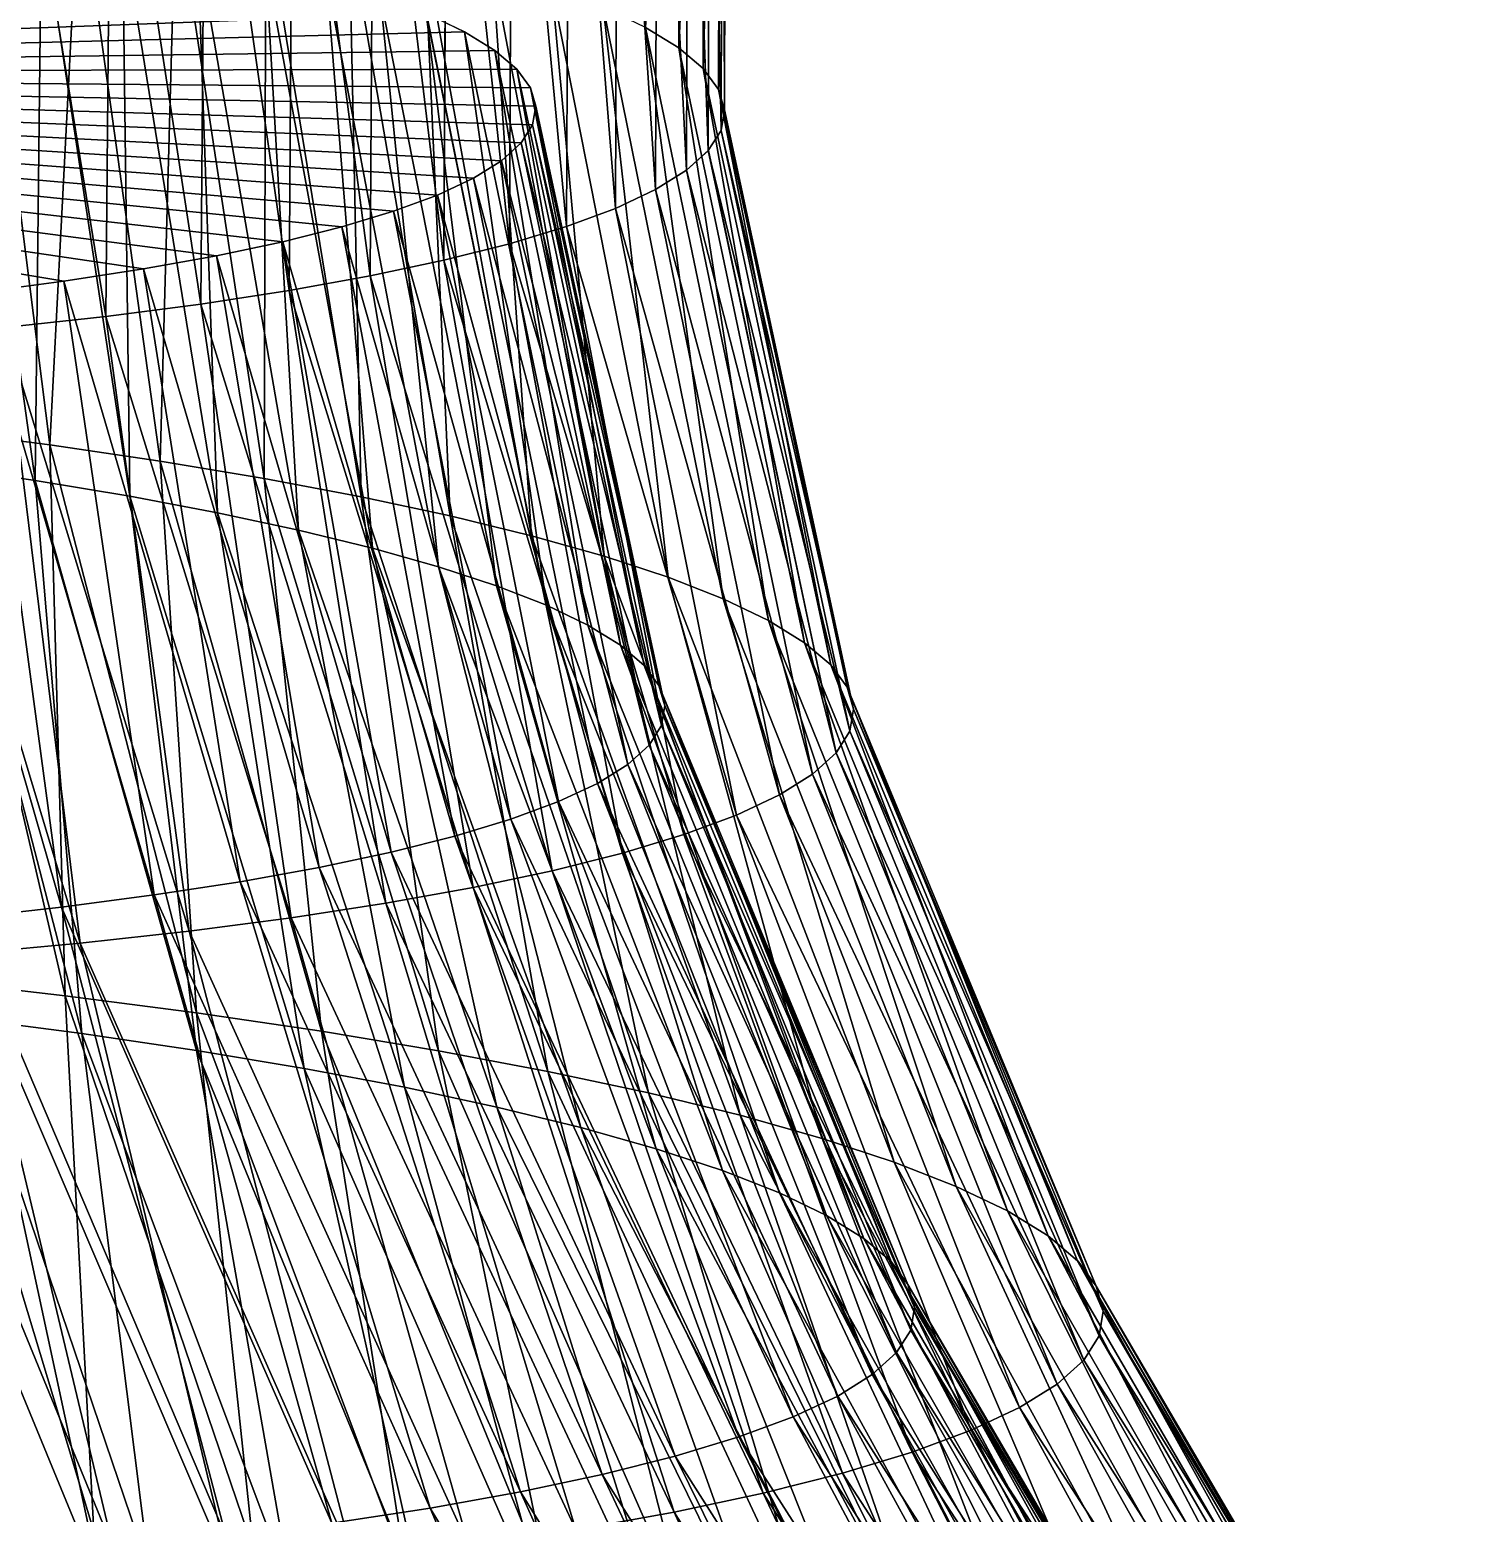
# Model space of a CAD drawing. Header units: metres. Extents: x -144 to 156, y -13 to 466.
# Drawn here: x 41.6 to 79.37, y 404.41 to 443.72 of the extents above; entities that cross this region are included whole.
import ezdxf

# ---------------------------------------------------------------- set-up
doc = ezdxf.new("R2010")
doc.units = ezdxf.units.M

msp = doc.modelspace()

# ---------------------------------------------------------------- linework, layer by layer
for points in [[(58.80099, 443.23105, -967.694), (58.850056, 459.03314, -965.16833), (57.91441, 443.77554, -971.06903), (57.91451, 443.77563, -971.0689)], [(58.80099, 443.23105, -967.694), (59.4923, 458.48862, -961.7596), (58.850056, 459.03314, -965.16833), (58.850155, 459.03323, -965.1682)], [(59.44699, 442.68335, -964.2652), (59.4923, 458.48862, -961.7596), (58.80099, 443.23105, -967.694), (58.80109, 443.23114, -967.69385)], [(59.44699, 442.68335, -964.2652), (59.89223, 457.9435, -958.314), (59.4923, 458.48862, -961.7596), (59.492397, 458.4887, -961.75946)], [(59.849262, 442.13507, -960.79956), (59.89223, 457.9435, -958.314), (59.44699, 442.68335, -964.2652), (59.44709, 442.68344, -964.2651)], [(59.849262, 442.13507, -960.79956), (60.04791, 457.4005, -954.8486), (59.89223, 457.9435, -958.314), (59.89233, 457.9436, -958.3139)], [(60.005848, 441.5889, -957.3137), (60.04791, 457.4005, -954.8486), (59.849262, 442.13507, -960.79956), (59.84936, 442.13516, -960.79944)], [(60.005848, 441.5889, -957.3137), (59.958565, 456.86224, -951.37994), (60.04791, 457.4005, -954.8486), (60.048008, 457.4006, -954.84845)], [(59.915985, 441.0475, -953.8248), (59.624645, 456.33136, -947.9252), (59.958565, 456.86224, -951.37994), (59.958664, 456.86234, -951.3798)], [(59.915985, 441.0475, -953.8248), (59.958565, 456.86224, -951.37994), (60.005848, 441.5889, -957.3137), (60.005947, 441.589, -957.3136)], [(59.580112, 440.51346, -950.34985), (59.04777, 455.8104, -944.5011), (59.624645, 456.33136, -947.9252), (59.624744, 456.33145, -947.92505)], [(59.580112, 440.51346, -950.34985), (59.624645, 456.33136, -947.9252), (59.915985, 441.0475, -953.8248), (59.916084, 441.04758, -953.8247)], [(58.999863, 439.98944, -946.9057), (58.230762, 455.3019, -941.1243), (59.04777, 455.8104, -944.5011), (59.04787, 455.8105, -944.501)], [(58.999863, 439.98944, -946.9057), (59.04777, 455.8104, -944.5011), (59.580112, 440.51346, -950.34985), (59.58021, 440.51355, -950.34973)], [(58.17807, 439.478, -943.50916), (57.177578, 454.80838, -937.8113), (58.230762, 455.3019, -941.1243), (58.23086, 455.302, -941.1242)], [(58.17807, 439.478, -943.50916), (58.230762, 455.3019, -941.1243), (58.999863, 439.98944, -946.9057), (58.99996, 439.98953, -946.9056)], [(57.118725, 438.98157, -940.17676), (55.89337, 454.3322, -934.57825), (57.177578, 454.80838, -937.8113), (57.177677, 454.80847, -937.81116)], [(57.118725, 438.98157, -940.17676), (57.177578, 454.80838, -937.8113), (58.17807, 439.478, -943.50916), (58.17817, 439.4781, -943.50903)], [(55.827, 438.50262, -936.92474), (54.384384, 453.87573, -931.4408), (55.89337, 454.3322, -934.57825), (55.89347, 454.3323, -934.5781)], [(55.827, 438.50262, -936.92474), (55.89337, 454.3322, -934.57825), (57.118725, 438.98157, -940.17676), (57.118824, 438.98166, -940.17664)], [(54.309177, 438.0435, -933.769), (52.65797, 453.44116, -928.41437), (54.384384, 453.87573, -931.4408), (54.384483, 453.87582, -931.4407)], [(54.309177, 438.0435, -933.769), (54.384384, 453.87573, -931.4408), (55.827, 438.50262, -936.92474), (55.8271, 438.50272, -936.9246)], [(52.572666, 437.60638, -930.7248), (50.722553, 453.03064, -925.5136), (52.65797, 453.44116, -928.41437), (52.65807, 453.44125, -928.41425)], [(52.572666, 437.60638, -930.7248), (52.65797, 453.44116, -928.41437), (54.309177, 438.0435, -933.769), (54.309277, 438.04358, -933.76886)], [(50.62591, 437.19342, -927.80707), (48.587563, 452.64612, -922.7527), (50.722553, 453.03064, -925.5136), (50.722652, 453.03073, -925.5135)], [(50.62591, 437.19342, -927.80707), (50.722553, 453.03064, -925.5136), (52.572666, 437.60638, -930.7248), (52.572765, 437.60648, -930.7247)], [(48.478428, 436.80667, -925.03), (46.26337, 452.2895, -920.1451), (48.587563, 452.64612, -922.7527), (48.58766, 452.6462, -922.75256)], [(48.478428, 436.80667, -925.03), (48.587563, 452.64612, -922.7527), (50.62591, 437.19342, -927.80707), (50.62601, 437.1935, -927.80695)], [(46.140633, 436.44797, -922.4071), (43.76133, 451.96252, -917.7034), (46.26337, 452.2895, -920.1451), (46.26347, 452.28958, -920.14496)], [(46.140633, 436.44797, -922.4071), (46.26337, 452.2895, -920.1451), (48.478428, 436.80667, -925.03), (48.478527, 436.80676, -925.0299)], [(40.940613, 435.82156, -917.6742), (41.093613, 451.66675, -915.4397), (43.623943, 436.11905, -919.9512), (43.624043, 436.11914, -919.95105)], [(43.623943, 436.11905, -919.9512), (41.093613, 451.66675, -915.4397), (43.76133, 451.96252, -917.7034), (43.76143, 451.96262, -917.7033)], [(43.623943, 436.11905, -919.9512), (43.76133, 451.96252, -917.7034), (46.140633, 436.44797, -922.4071), (46.14073, 436.44806, -922.407)], [(42.13418, 432.71304, -1001.87885), (40.186863, 448.10767, -996.4641), (39.04455, 433.1159, -1004.0436), (39.04465, 433.116, -1004.04346)], [(42.13418, 432.71304, -1001.87885), (42.913105, 447.70566, -994.2552), (40.186863, 448.10767, -996.4641), (40.186962, 448.10776, -996.464)], [(45.062782, 432.2812, -999.5059), (42.913105, 447.70566, -994.2552), (42.13418, 432.71304, -1001.87885), (42.134277, 432.71313, -1001.8787)], [(45.062782, 432.2812, -999.5059), (45.476173, 447.2786, -991.86316), (42.913105, 447.70566, -994.2552), (42.913204, 447.70575, -994.25507)], [(41.913254, 446.81296, -988.3862), (9.419949, 442.5665, -956.67737), (39.603462, 447.1978, -990.5419), (39.60356, 447.1979, -990.54175)], [(41.753136, 431.77335, -995.79266), (39.603462, 447.1978, -990.5419), (39.09393, 432.1655, -997.9473), (39.09403, 432.1656, -997.9472)], [(41.753136, 431.77335, -995.79266), (41.913254, 446.81296, -988.3862), (39.603462, 447.1978, -990.5419), (39.60356, 447.1979, -990.54175)], [(47.816097, 431.82242, -996.93634), (45.476173, 447.2786, -991.86316), (45.062782, 432.2812, -999.5059), (45.06288, 432.28128, -999.5058)], [(47.816097, 431.82242, -996.93634), (47.863575, 446.82855, -989.2997), (45.476173, 447.2786, -991.86316), (45.476273, 447.2787, -991.86304)], [(44.064747, 446.4074, -986.0761), (9.419949, 442.5665, -956.67737), (41.913254, 446.81296, -988.3862), (41.913353, 446.81305, -988.3861)], [(44.253185, 431.35678, -993.4595), (41.913254, 446.81296, -988.3862), (41.753136, 431.77335, -995.79266), (41.753235, 431.77344, -995.79254)], [(44.253185, 431.35678, -993.4595), (44.064747, 446.4074, -986.0761), (41.913254, 446.81296, -988.3862), (41.913353, 446.81305, -988.3861)], [(50.38071, 431.339, -994.1826), (47.863575, 446.82855, -989.2997), (47.816097, 431.82242, -996.93634), (47.816196, 431.8225, -996.9362)], [(50.38071, 431.339, -994.1826), (50.063686, 446.35776, -986.57733), (47.863575, 446.82855, -989.2997), (47.863674, 446.82864, -989.29956)], [(46.047455, 445.98312, -983.62274), (9.419949, 442.5665, -956.67737), (44.064747, 446.4074, -986.0761), (44.064846, 446.4075, -986.076)], [(46.581886, 430.91782, -990.95905), (46.047455, 445.98312, -983.62274), (44.064747, 446.4074, -986.0761), (44.064846, 446.4075, -986.076)], [(46.581886, 430.91782, -990.95905), (44.064747, 446.4074, -986.0761), (44.253185, 431.35678, -993.4595), (44.253284, 431.35687, -993.45935)], [(52.74413, 430.83325, -991.2582), (52.06578, 445.8685, -983.7092), (50.063686, 446.35776, -986.57733), (50.063786, 446.35785, -986.5772)], [(52.74413, 430.83325, -991.2582), (50.063686, 446.35776, -986.57733), (50.38071, 431.339, -994.1826), (50.38081, 431.33908, -994.1825)], [(47.851715, 445.5422, -981.0381), (9.419949, 442.5665, -956.67737), (46.047455, 445.98312, -983.62274), (46.047554, 445.98322, -983.6226)], [(48.727898, 430.45862, -988.3036), (47.851715, 445.5422, -981.0381), (46.047455, 445.98312, -983.62274), (46.047554, 445.98322, -983.6226)], [(48.727898, 430.45862, -988.3036), (46.047455, 445.98312, -983.62274), (46.581886, 430.91782, -990.95905), (46.581985, 430.9179, -990.9589)], [(54.894836, 430.30768, -988.17725), (53.86012, 445.36316, -980.70953), (52.06578, 445.8685, -983.7092), (52.06588, 445.8686, -983.7091)], [(54.894836, 430.30768, -988.17725), (52.06578, 445.8685, -983.7092), (52.74413, 430.83325, -991.2582), (52.74423, 430.83334, -991.25806)], [(49.468742, 445.0868, -978.3348), (9.419949, 442.5665, -956.67737), (47.851715, 445.5422, -981.0381), (47.851814, 445.5423, -981.03796)], [(50.680767, 429.98138, -985.5061), (49.468742, 445.0868, -978.3348), (47.851715, 445.5422, -981.0381), (47.851814, 445.5423, -981.03796)], [(50.680767, 429.98138, -985.5061), (47.851715, 445.5422, -981.0381), (48.727898, 430.45862, -988.3036), (48.727997, 430.4587, -988.30347)], [(56.82236, 429.7648, -984.95483), (55.437943, 444.84418, -977.59265), (53.86012, 445.36316, -980.70953), (53.860218, 445.36325, -980.7094)], [(56.82236, 429.7648, -984.95483), (53.86012, 445.36316, -980.70953), (54.894836, 430.30768, -988.17725), (54.894936, 430.30777, -988.1771)], [(50.890648, 444.6191, -975.52594), (9.419949, 442.5665, -956.67737), (49.468742, 445.0868, -978.3348), (49.46884, 445.08688, -978.33466)], [(52.430984, 429.48846, -982.5801), (50.890648, 444.6191, -975.52594), (49.468742, 445.0868, -978.3348), (49.46884, 445.08688, -978.33466)], [(52.430984, 429.48846, -982.5801), (49.468742, 445.0868, -978.3348), (50.680767, 429.98138, -985.5061), (50.680866, 429.98148, -985.506)], [(52.110523, 444.14142, -972.62524), (9.419949, 442.5665, -956.67737), (50.890648, 444.6191, -975.52594), (50.890747, 444.6192, -975.5258)], [(53.970013, 428.98224, -979.5399), (52.110523, 444.14142, -972.62524), (50.890648, 444.6191, -975.52594), (50.890747, 444.6192, -975.5258)], [(53.970013, 428.98224, -979.5399), (50.890648, 444.6191, -975.52594), (52.430984, 429.48846, -982.5801), (52.431084, 429.48856, -982.57996)], [(58.517303, 429.2073, -981.6066), (56.79157, 444.31412, -974.37396), (55.437943, 444.84418, -977.59265), (55.43804, 444.84427, -977.5925)], [(58.517303, 429.2073, -981.6066), (55.437943, 444.84418, -977.59265), (56.82236, 429.7648, -984.95483), (56.82246, 429.7649, -984.9547)], [(59.971413, 428.6379, -978.149), (57.91441, 443.77554, -971.06903), (56.79157, 444.31412, -974.37396), (56.791668, 444.3142, -974.37384)], [(59.971413, 428.6379, -978.149), (56.79157, 444.31412, -974.37396), (58.517303, 429.2073, -981.6066), (58.517403, 429.2074, -981.6065)], [(53.122406, 443.65607, -969.6469), (9.419949, 442.5665, -956.67737), (52.110523, 444.14142, -972.62524), (52.110622, 444.1415, -972.6251)], [(55.29036, 428.4652, -976.4003), (53.122406, 443.65607, -969.6469), (52.110523, 444.14142, -972.62524), (52.110622, 444.1415, -972.6251)], [(55.29036, 428.4652, -976.4003), (52.110523, 444.14142, -972.62524), (53.970013, 428.98224, -979.5399), (53.97011, 428.98233, -979.5398)], [(61.177593, 428.05933, -974.59875), (58.80099, 443.23105, -967.694), (57.91441, 443.77554, -971.06903), (57.91451, 443.77563, -971.0689)], [(61.177593, 428.05933, -974.59875), (57.91441, 443.77554, -971.06903), (59.971413, 428.6379, -978.149), (59.97151, 428.638, -978.14886)], [(53.92138, 443.1654, -966.60535), (9.419949, 442.5665, -956.67737), (53.122406, 443.65607, -969.6469), (53.122505, 443.65616, -969.6468)], [(56.385586, 427.93988, -973.17664), (53.92138, 443.1654, -966.60535), (53.122406, 443.65607, -969.6469), (53.122505, 443.65616, -969.6468)], [(56.385586, 427.93988, -973.17664), (53.122406, 443.65607, -969.6469), (55.29036, 428.4652, -976.4003), (55.29046, 428.4653, -976.4002)], [(54.503544, 442.6718, -963.51544), (9.419949, 442.5665, -956.67737), (53.92138, 443.1654, -966.60535), (53.92148, 443.1655, -966.6052)], [(57.25037, 427.40878, -969.8845), (54.503544, 442.6718, -963.51544), (53.92138, 443.1654, -966.60535), (53.92148, 443.1655, -966.6052)], [(57.25037, 427.40878, -969.8845), (53.92138, 443.1654, -966.60535), (56.385586, 427.93988, -973.17664), (56.385685, 427.93997, -973.1765)], [(62.129982, 427.47446, -970.97314), (59.44699, 442.68335, -964.2652), (58.80099, 443.23105, -967.694), (58.80109, 443.23114, -967.69385)], [(62.129982, 427.47446, -970.97314), (58.80099, 443.23105, -967.694), (61.177593, 428.05933, -974.59875), (61.177692, 428.05942, -974.59863)], [(54.866066, 442.1777, -960.3922), (9.419949, 442.5665, -956.67737), (54.503544, 442.6718, -963.51544), (54.503643, 442.6719, -963.5153)], [(57.880486, 426.87454, -966.5401), (54.866066, 442.1777, -960.3922), (54.503544, 442.6718, -963.51544), (54.503643, 442.6719, -963.5153)], [(57.880486, 426.87454, -966.5401), (54.503544, 442.6718, -963.51544), (57.25037, 427.40878, -969.8845), (57.25047, 427.40887, -969.8844)], [(62.823933, 426.88608, -967.2899), (59.849262, 442.13507, -960.79956), (59.44699, 442.68335, -964.2652), (59.44709, 442.68344, -964.2651)], [(62.823933, 426.88608, -967.2899), (59.44699, 442.68335, -964.2652), (62.129982, 427.47446, -970.97314), (62.13008, 427.47455, -970.973)], [(40.244057, 436.75616, -923.5803), (9.419949, 442.5665, -956.67737), (42.512062, 437.05255, -925.7936), (42.51216, 437.05264, -925.79346)], [(42.512062, 437.05255, -925.7936), (9.419949, 442.5665, -956.67737), (44.618843, 437.37582, -928.1573), (44.618942, 437.37592, -928.15717)], [(44.618843, 437.37582, -928.1573), (9.419949, 442.5665, -956.67737), (46.554123, 437.72437, -930.6599), (46.554222, 437.72446, -930.6598)], [(46.554123, 437.72437, -930.6599), (9.419949, 442.5665, -956.67737), (48.308502, 438.0965, -933.2893), (48.3086, 438.0966, -933.2892)], [(48.308502, 438.0965, -933.2893), (9.419949, 442.5665, -956.67737), (49.87343, 438.49042, -936.0327), (49.873528, 438.4905, -936.0326)], [(49.87343, 438.49042, -936.0327), (9.419949, 442.5665, -956.67737), (51.24126, 438.9042, -938.87665), (51.24136, 438.9043, -938.8765)], [(51.24126, 438.9042, -938.87665), (9.419949, 442.5665, -956.67737), (52.405346, 439.33582, -941.8073), (52.405445, 439.3359, -941.8072)], [(52.405346, 439.33582, -941.8073), (9.419949, 442.5665, -956.67737), (53.360012, 439.78317, -944.8104), (53.36011, 439.78326, -944.8103)], [(53.360012, 439.78317, -944.8104), (9.419949, 442.5665, -956.67737), (54.100597, 440.2441, -947.8713), (54.100697, 440.2442, -947.87115)], [(54.100597, 440.2441, -947.8713), (9.419949, 442.5665, -956.67737), (54.62351, 440.71634, -950.9751), (54.623608, 440.71643, -950.975)], [(54.62351, 440.71634, -950.9751), (9.419949, 442.5665, -956.67737), (54.926193, 441.19757, -954.10675), (54.926292, 441.19766, -954.1066)], [(54.926193, 441.19757, -954.10675), (9.419949, 442.5665, -956.67737), (55.00718, 441.6855, -957.25085), (55.00728, 441.68558, -957.25073)], [(55.00718, 441.6855, -957.25085), (9.419949, 442.5665, -956.67737), (54.866066, 442.1777, -960.3922), (54.866165, 442.1778, -960.3921)], [(58.27287, 426.33975, -963.15967), (55.00718, 441.6855, -957.25085), (54.866066, 442.1777, -960.3922), (54.866165, 442.1778, -960.3921)], [(58.27287, 426.33975, -963.15967), (54.866066, 442.1777, -960.3922), (57.880486, 426.87454, -966.5401), (57.880585, 426.87463, -966.54)], [(63.256065, 426.29712, -963.56696), (60.005848, 441.5889, -957.3137), (59.849262, 442.13507, -960.79956), (59.84936, 442.13516, -960.79944)], [(63.256065, 426.29712, -963.56696), (59.849262, 442.13507, -960.79956), (62.823933, 426.88608, -967.2899), (62.82403, 426.88617, -967.2898)], [(58.425602, 425.80698, -959.7596), (54.926193, 441.19757, -954.10675), (55.00718, 441.6855, -957.25085), (55.00728, 441.68558, -957.25073)], [(58.425602, 425.80698, -959.7596), (55.00718, 441.6855, -957.25085), (58.27287, 426.33975, -963.15967), (58.27297, 426.33984, -963.15955)], [(63.424274, 425.7104, -959.82245), (59.915985, 441.0475, -953.8248), (60.005848, 441.5889, -957.3137), (60.005947, 441.589, -957.3136)], [(63.424274, 425.7104, -959.82245), (60.005848, 441.5889, -957.3137), (63.256065, 426.29712, -963.56696), (63.256165, 426.2972, -963.56683)], [(58.33795, 425.2789, -956.35645), (54.62351, 440.71634, -950.9751), (54.926193, 441.19757, -954.10675), (54.926292, 441.19766, -954.1066)], [(58.33795, 425.2789, -956.35645), (54.926193, 441.19757, -954.10675), (58.425602, 425.80698, -959.7596), (58.4257, 425.80707, -959.75946)], [(63.32774, 425.12878, -956.0746), (59.580112, 440.51346, -950.34985), (59.915985, 441.0475, -953.8248), (59.916084, 441.04758, -953.8247)], [(63.32774, 425.12878, -956.0746), (59.915985, 441.0475, -953.8248), (63.424274, 425.7104, -959.82245), (63.424374, 425.71048, -959.8223)], [(58.01033, 424.758, -952.9669), (54.100597, 440.2441, -947.8713), (54.62351, 440.71634, -950.9751), (54.623608, 440.71643, -950.975)], [(58.01033, 424.758, -952.9669), (54.62351, 440.71634, -950.9751), (58.33795, 425.2789, -956.35645), (58.33805, 425.279, -956.3563)], [(57.44435, 424.2469, -949.6074), (53.360012, 439.78317, -944.8104), (54.100597, 440.2441, -947.8713), (54.100697, 440.2442, -947.87115)], [(57.44435, 424.2469, -949.6074), (54.100597, 440.2441, -947.8713), (58.01033, 424.758, -952.9669), (58.01043, 424.7581, -952.9668)], [(62.966934, 424.5551, -952.3417), (58.999863, 439.98944, -946.9057), (59.580112, 440.51346, -950.34985), (59.58021, 440.51355, -950.34973)], [(62.966934, 424.5551, -952.3417), (59.580112, 440.51346, -950.34985), (63.32774, 425.12878, -956.0746), (63.32784, 425.12888, -956.07446)], [(62.343613, 423.99222, -948.64185), (58.17807, 439.478, -943.50916), (58.999863, 439.98944, -946.9057), (58.99996, 439.98953, -946.9056)], [(62.343613, 423.99222, -948.64185), (58.999863, 439.98944, -946.9057), (62.966934, 424.5551, -952.3417), (62.967033, 424.5552, -952.34155)], [(56.642765, 423.748, -946.29443), (52.405346, 439.33582, -941.8073), (53.360012, 439.78317, -944.8104), (53.36011, 439.78326, -944.8103)], [(56.642765, 423.748, -946.29443), (53.360012, 439.78317, -944.8104), (57.44435, 424.2469, -949.6074), (57.44445, 424.24698, -949.6073)], [(61.460823, 423.4428, -944.9932), (57.118725, 438.98157, -940.17676), (58.17807, 439.478, -943.50916), (58.17817, 439.4781, -943.50903)], [(61.460823, 423.4428, -944.9932), (58.17807, 439.478, -943.50916), (62.343613, 423.99222, -948.64185), (62.34371, 423.9923, -948.6417)], [(55.609467, 423.2638, -943.04395), (51.24126, 438.9042, -938.87665), (52.405346, 439.33582, -941.8073), (52.405445, 439.3359, -941.8072)], [(55.609467, 423.2638, -943.04395), (52.405346, 439.33582, -941.8073), (56.642765, 423.748, -946.29443), (56.642864, 423.74808, -946.2943)], [(54.349503, 422.79663, -939.87195), (49.87343, 438.49042, -936.0327), (51.24126, 438.9042, -938.87665), (51.24136, 438.9043, -938.8765)], [(54.349503, 422.79663, -939.87195), (51.24126, 438.9042, -938.87665), (55.609467, 423.2638, -943.04395), (55.609566, 423.2639, -943.0438)], [(60.322845, 422.90955, -941.41345), (55.827, 438.50262, -936.92474), (57.118725, 438.98157, -940.17676), (57.118824, 438.98166, -940.17664)], [(60.322845, 422.90955, -941.41345), (57.118725, 438.98157, -940.17676), (61.460823, 423.4428, -944.9932), (61.460922, 423.4429, -944.9931)], [(52.869003, 422.34875, -936.79376), (48.308502, 438.0965, -933.2893), (49.87343, 438.49042, -936.0327), (49.873528, 438.4905, -936.0326)], [(52.869003, 422.34875, -936.79376), (49.87343, 438.49042, -936.0327), (54.349503, 422.79663, -939.87195), (54.3496, 422.79672, -939.8718)], [(58.935238, 422.39505, -937.92004), (54.309177, 438.0435, -933.769), (55.827, 438.50262, -936.92474), (55.8271, 438.50272, -936.9246)], [(58.935238, 422.39505, -937.92004), (55.827, 438.50262, -936.92474), (60.322845, 422.90955, -941.41345), (60.322945, 422.90964, -941.4133)], [(51.175182, 421.9224, -933.8244), (46.554123, 437.72437, -930.6599), (48.308502, 438.0965, -933.2893), (48.3086, 438.0966, -933.2892)], [(51.175182, 421.9224, -933.8244), (48.308502, 438.0965, -933.2893), (52.869003, 422.34875, -936.79376), (52.869102, 422.34885, -936.79364)], [(57.304756, 421.90182, -934.53), (52.572666, 437.60638, -930.7248), (54.309177, 438.0435, -933.769), (54.309277, 438.04358, -933.76886)], [(57.304756, 421.90182, -934.53), (54.309177, 438.0435, -933.769), (58.935238, 422.39505, -937.92004), (58.935337, 422.39514, -937.9199)], [(49.2763, 421.5196, -930.97845), (44.618843, 437.37582, -928.1573), (46.554123, 437.72437, -930.6599), (46.554222, 437.72446, -930.6598)], [(49.2763, 421.5196, -930.97845), (46.554123, 437.72437, -930.6599), (51.175182, 421.9224, -933.8244), (51.17528, 421.9225, -933.8243)], [(55.439342, 421.43225, -931.2599), (50.62591, 437.19342, -927.80707), (52.572666, 437.60638, -930.7248), (52.572765, 437.60648, -930.7247)], [(55.439342, 421.43225, -931.2599), (52.572666, 437.60638, -930.7248), (57.304756, 421.90182, -934.53), (57.304855, 421.90192, -934.5299)], [(47.18162, 421.14233, -928.26965), (42.512062, 437.05255, -925.7936), (44.618843, 437.37582, -928.1573), (44.618942, 437.37592, -928.15717)], [(47.18162, 421.14233, -928.26965), (44.618843, 437.37582, -928.1573), (49.2763, 421.5196, -930.97845), (49.276398, 421.51968, -930.97833)], [(53.348087, 420.98865, -928.1256), (48.478428, 436.80667, -925.03), (50.62591, 437.19342, -927.80707), (50.62601, 437.1935, -927.80695)], [(53.348087, 420.98865, -928.1256), (50.62591, 437.19342, -927.80707), (55.439342, 421.43225, -931.2599), (55.43944, 421.43234, -931.25977)], [(42.4465, 420.47165, -923.3157), (37.825882, 436.48807, -921.5283), (40.244057, 436.75616, -923.5803), (40.244156, 436.75626, -923.5802)], [(44.901306, 420.79245, -925.71124), (40.244057, 436.75616, -923.5803), (42.512062, 437.05255, -925.7936), (42.51216, 437.05264, -925.79346)], [(42.4465, 420.47165, -923.3157), (40.244057, 436.75616, -923.5803), (44.901306, 420.79245, -925.71124), (44.901405, 420.79254, -925.7111)], [(44.901306, 420.79245, -925.71124), (42.512062, 437.05255, -925.7936), (47.18162, 421.14233, -928.26965), (47.18172, 421.14243, -928.26953)], [(51.041203, 420.57318, -925.1424), (46.140633, 436.44797, -922.4071), (48.478428, 436.80667, -925.03), (48.478527, 436.80676, -925.0299)], [(51.041203, 420.57318, -925.1424), (48.478428, 436.80667, -925.03), (53.348087, 420.98865, -928.1256), (53.348186, 420.98874, -928.1255)], [(39.829147, 420.1815, -921.09467), (37.825882, 436.48807, -921.5283), (42.4465, 420.47165, -923.3157), (42.446598, 420.47174, -923.31555)], [(48.529877, 420.18787, -922.3248), (43.623943, 436.11905, -919.9512), (46.140633, 436.44797, -922.4071), (46.14073, 436.44806, -922.407)], [(48.529877, 420.18787, -922.3248), (46.140633, 436.44797, -922.4071), (51.041203, 420.57318, -925.1424), (51.0413, 420.57327, -925.1423)], [(45.82638, 419.83453, -919.6866), (40.940613, 435.82156, -917.6742), (43.623943, 436.11905, -919.9512), (43.624043, 436.11914, -919.95105)], [(45.82638, 419.83453, -919.6866), (43.623943, 436.11905, -919.9512), (48.529877, 420.18787, -922.3248), (48.529976, 420.18796, -922.3247)], [(42.94388, 419.51498, -917.2406), (38.103718, 435.55695, -915.5872), (40.940613, 435.82156, -917.6742), (40.940712, 435.82166, -917.6741)], [(39.896408, 419.2307, -914.99866), (38.103718, 435.55695, -915.5872), (42.94388, 419.51498, -917.2406), (42.943977, 419.51508, -917.2405)], [(42.94388, 419.51498, -917.2406), (40.940613, 435.82156, -917.6742), (45.82638, 419.83453, -919.6866), (45.82648, 419.83463, -919.68646)], [(42.541275, 418.12305, -1012.25006), (39.04455, 433.1159, -1004.0436), (38.891735, 418.54254, -1014.44495), (38.891834, 418.54263, -1014.4448)], [(42.541275, 418.12305, -1012.25006), (42.13418, 432.71304, -1001.87885), (39.04455, 433.1159, -1004.0436), (39.04465, 433.116, -1004.04346)], [(46.026176, 417.66864, -1009.8084), (45.062782, 432.2812, -999.5059), (42.13418, 432.71304, -1001.87885), (42.134277, 432.71313, -1001.8787)], [(46.026176, 417.66864, -1009.8084), (42.13418, 432.71304, -1001.87885), (42.541275, 418.12305, -1012.25006), (42.541374, 418.12314, -1012.24994)], [(42.98593, 417.12106, -1005.8769), (41.753136, 431.77335, -995.79266), (39.09393, 432.1655, -997.9473), (39.09403, 432.1656, -997.9472)], [(42.98593, 417.12106, -1005.8769), (39.09393, 432.1655, -997.9473), (39.785233, 417.53842, -1008.1194), (39.78533, 417.5385, -1008.11926)], [(49.32946, 417.1815, -1007.1319), (47.816097, 431.82242, -996.93634), (45.062782, 432.2812, -999.5059), (45.06288, 432.28128, -999.5058)], [(49.32946, 417.1815, -1007.1319), (45.062782, 432.2812, -999.5059), (46.026176, 417.66864, -1009.8084), (46.026276, 417.66873, -1009.8083)], [(46.01982, 416.67368, -1003.41864), (44.253185, 431.35678, -993.4595), (41.753136, 431.77335, -995.79266), (41.753235, 431.77344, -995.79254)], [(46.01982, 416.67368, -1003.41864), (41.753136, 431.77335, -995.79266), (42.98593, 417.12106, -1005.8769), (42.98603, 417.12115, -1005.8768)], [(52.435028, 416.66403, -1004.2336), (50.38071, 431.339, -994.1826), (47.816097, 431.82242, -996.93634), (47.816196, 431.8225, -996.9362)], [(52.435028, 416.66403, -1004.2336), (47.816097, 431.82242, -996.93634), (49.32946, 417.1815, -1007.1319), (49.32956, 417.18158, -1007.1318)], [(48.872116, 416.19843, -1000.7567), (46.581886, 430.91782, -990.95905), (44.253185, 431.35678, -993.4595), (44.253284, 431.35687, -993.45935)], [(48.872116, 416.19843, -1000.7567), (44.253185, 431.35678, -993.4595), (46.01982, 416.67368, -1003.41864), (46.01992, 416.67377, -1003.4185)], [(55.32776, 416.11877, -1001.12756), (52.74413, 430.83325, -991.2582), (50.38071, 431.339, -994.1826), (50.38081, 431.33908, -994.1825)], [(55.32776, 416.11877, -1001.12756), (50.38071, 431.339, -994.1826), (52.435028, 416.66403, -1004.2336), (52.435127, 416.66412, -1004.23346)], [(51.52893, 415.6976, -997.90393), (48.727898, 430.45862, -988.3036), (46.581886, 430.91782, -990.95905), (46.581985, 430.9179, -990.9589)], [(51.52893, 415.6976, -997.90393), (46.581886, 430.91782, -990.95905), (48.872116, 416.19843, -1000.7567), (48.872215, 416.19852, -1000.7566)], [(57.993546, 415.5483, -997.829), (54.894836, 430.30768, -988.17725), (52.74413, 430.83325, -991.2582), (52.74423, 430.83334, -991.25806)], [(57.993546, 415.5483, -997.829), (52.74413, 430.83325, -991.2582), (55.32776, 416.11877, -1001.12756), (55.327858, 416.11887, -1001.12744)], [(53.97731, 415.17368, -994.8744), (50.680767, 429.98138, -985.5061), (48.727898, 430.45862, -988.3036), (48.727997, 430.4587, -988.30347)], [(53.97731, 415.17368, -994.8744), (48.727898, 430.45862, -988.3036), (51.52893, 415.6976, -997.90393), (51.52903, 415.6977, -997.9038)], [(60.41941, 414.9555, -994.3538), (56.82236, 429.7648, -984.95483), (54.894836, 430.30768, -988.17725), (54.894936, 430.30777, -988.1771)], [(60.41941, 414.9555, -994.3538), (54.894836, 430.30768, -988.17725), (57.993546, 415.5483, -997.829), (57.993645, 415.5484, -997.82886)], [(56.205345, 414.6292, -991.6827), (52.430984, 429.48846, -982.5801), (50.680767, 429.98138, -985.5061), (50.680866, 429.98148, -985.506)], [(56.205345, 414.6292, -991.6827), (50.680767, 429.98138, -985.5061), (53.97731, 415.17368, -994.8744), (53.97741, 415.17377, -994.87427)], [(62.593536, 414.3432, -990.7192), (58.517303, 429.2073, -981.6066), (56.82236, 429.7648, -984.95483), (56.82246, 429.7649, -984.9547)], [(62.593536, 414.3432, -990.7192), (56.82236, 429.7648, -984.95483), (60.41941, 414.9555, -994.3538), (60.41951, 414.9556, -994.3537)], [(58.202156, 414.06683, -988.3444), (53.970013, 428.98224, -979.5399), (52.430984, 429.48846, -982.5801), (52.431084, 429.48856, -982.57996)], [(58.202156, 414.06683, -988.3444), (52.430984, 429.48846, -982.5801), (56.205345, 414.6292, -991.6827), (56.205444, 414.6293, -991.68256)], [(59.95804, 413.48932, -984.87585), (55.29036, 428.4652, -976.4003), (53.970013, 428.98224, -979.5399), (53.97011, 428.98233, -979.5398)], [(59.95804, 413.48932, -984.87585), (53.970013, 428.98224, -979.5399), (58.202156, 414.06683, -988.3444), (58.202255, 414.06693, -988.3443)], [(64.505325, 413.7144, -986.9426), (59.971413, 428.6379, -978.149), (58.517303, 429.2073, -981.6066), (58.517403, 429.2074, -981.6065)], [(64.505325, 413.7144, -986.9426), (58.517303, 429.2073, -981.6066), (62.593536, 414.3432, -990.7192), (62.593636, 414.3433, -990.71906)], [(61.464417, 412.8994, -981.2939), (56.385586, 427.93988, -973.17664), (55.29036, 428.4652, -976.4003), (55.29046, 428.4653, -976.4002)], [(61.464417, 412.8994, -981.2939), (55.29036, 428.4652, -976.4003), (59.95804, 413.48932, -984.87585), (59.958138, 413.4894, -984.87573)], [(66.14547, 413.0721, -983.0426), (61.177593, 428.05933, -974.59875), (59.971413, 428.6379, -978.149), (59.97151, 428.638, -978.14886)], [(66.14547, 413.0721, -983.0426), (59.971413, 428.6379, -978.149), (64.505325, 413.7144, -986.9426), (64.505424, 413.71448, -986.9425)], [(67.50597, 412.41953, -979.03815), (62.129982, 427.47446, -970.97314), (61.177593, 428.05933, -974.59875), (61.177692, 428.05942, -974.59863)], [(67.50597, 412.41953, -979.03815), (61.177593, 428.05933, -974.59875), (66.14547, 413.0721, -983.0426), (66.14557, 413.0722, -983.0425)], [(62.71396, 412.30005, -977.616), (57.25037, 427.40878, -969.8845), (56.385586, 427.93988, -973.17664), (56.385685, 427.93997, -973.1765)], [(62.71396, 412.30005, -977.616), (56.385586, 427.93988, -973.17664), (61.464417, 412.8994, -981.2939), (61.464516, 412.8995, -981.29376)], [(63.700592, 411.69415, -973.8601), (57.880486, 426.87454, -966.5401), (57.25037, 427.40878, -969.8845), (57.25047, 427.40887, -969.8844)], [(63.700592, 411.69415, -973.8601), (57.25037, 427.40878, -969.8845), (62.71396, 412.30005, -977.616), (62.714058, 412.30014, -977.6159)], [(68.58021, 411.75983, -974.9487), (62.823933, 426.88608, -967.2899), (62.129982, 427.47446, -970.97314), (62.13008, 427.47455, -970.973)], [(68.58021, 411.75983, -974.9487), (62.129982, 427.47446, -970.97314), (67.50597, 412.41953, -979.03815), (67.506065, 412.41962, -979.038)], [(64.41949, 411.08463, -970.04443), (58.27287, 426.33975, -963.15967), (57.880486, 426.87454, -966.5401), (57.880585, 426.87463, -966.54)], [(64.41949, 411.08463, -970.04443), (57.880486, 426.87454, -966.5401), (63.700592, 411.69415, -973.8601), (63.70069, 411.69424, -973.86)], [(69.36294, 411.09616, -970.79425), (63.256065, 426.29712, -963.56696), (62.823933, 426.88608, -967.2899), (62.82403, 426.88617, -967.2898)], [(69.36294, 411.09616, -970.79425), (62.823933, 426.88608, -967.2899), (68.58021, 411.75983, -974.9487), (68.58031, 411.75992, -974.9486)], [(64.86716, 410.4745, -966.1877), (58.425602, 425.80698, -959.7596), (58.27287, 426.33975, -963.15967), (58.27297, 426.33984, -963.15955)], [(64.86716, 410.4745, -966.1877), (58.27287, 426.33975, -963.15967), (64.41949, 411.08463, -970.04443), (64.419586, 411.08472, -970.0443)], [(69.85036, 410.43185, -966.595), (63.424274, 425.7104, -959.82245), (63.256065, 426.29712, -963.56696), (63.256165, 426.2972, -963.56683)], [(69.85036, 410.43185, -966.595), (63.256065, 426.29712, -963.56696), (69.36294, 411.09616, -970.79425), (69.36304, 411.09625, -970.7941)], [(65.04141, 409.86667, -962.30853), (58.33795, 425.2789, -956.35645), (58.425602, 425.80698, -959.7596), (58.4257, 425.80707, -959.75946)], [(65.04141, 409.86667, -962.30853), (58.425602, 425.80698, -959.7596), (64.86716, 410.4745, -966.1877), (64.867256, 410.47458, -966.18756)], [(70.040085, 409.77005, -962.3714), (63.32774, 425.12878, -956.0746), (63.424274, 425.7104, -959.82245), (63.424374, 425.71048, -959.8223)], [(70.040085, 409.77005, -962.3714), (63.424274, 425.7104, -959.82245), (69.85036, 410.43185, -966.595), (69.85046, 410.43195, -966.59485)], [(64.94141, 409.26416, -958.4259), (58.01033, 424.758, -952.9669), (58.33795, 425.2789, -956.35645), (58.33805, 425.279, -956.3563)], [(64.94141, 409.26416, -958.4259), (58.33795, 425.2789, -956.35645), (65.04141, 409.86667, -962.30853), (65.04151, 409.86676, -962.3084)], [(69.9312, 409.11404, -958.14404), (62.966934, 424.5551, -952.3417), (63.32774, 425.12878, -956.0746), (63.32784, 425.12888, -956.07446)], [(69.9312, 409.11404, -958.14404), (63.32774, 425.12878, -956.0746), (70.040085, 409.77005, -962.3714), (70.040184, 409.77014, -962.3713)], [(64.567635, 408.66986, -954.5588), (57.44435, 424.2469, -949.6074), (58.01033, 424.758, -952.9669), (58.01043, 424.7581, -952.9668)], [(64.567635, 408.66986, -954.5588), (58.01033, 424.758, -952.9669), (64.94141, 409.26416, -958.4259), (64.941505, 409.26425, -958.4258)], [(69.52423, 408.467, -953.93353), (62.343613, 423.99222, -948.64185), (62.966934, 424.5551, -952.3417), (62.967033, 424.5552, -952.34155)], [(69.52423, 408.467, -953.93353), (62.966934, 424.5551, -952.3417), (69.9312, 409.11404, -958.14404), (69.9313, 409.11414, -958.1439)], [(63.921906, 408.08673, -950.72595), (56.642765, 423.748, -946.29443), (57.44435, 424.2469, -949.6074), (57.44445, 424.24698, -949.6073)], [(63.921906, 408.08673, -950.72595), (57.44435, 424.2469, -949.6074), (64.567635, 408.66986, -954.5588), (64.56773, 408.66995, -954.55865)], [(63.007378, 407.51755, -946.94617), (55.609467, 423.2638, -943.04395), (56.642765, 423.748, -946.29443), (56.642864, 423.74808, -946.2943)], [(63.007378, 407.51755, -946.94617), (56.642765, 423.748, -946.29443), (63.921906, 408.08673, -950.72595), (63.922005, 408.08682, -950.7258)], [(68.82117, 407.83206, -949.7604), (61.460823, 423.4428, -944.9932), (62.343613, 423.99222, -948.64185), (62.34371, 423.9923, -948.6417)], [(68.82117, 407.83206, -949.7604), (62.343613, 423.99222, -948.64185), (69.52423, 408.467, -953.93353), (69.52433, 408.4671, -953.9334)], [(67.82543, 407.21237, -945.64496), (60.322845, 422.90955, -941.41345), (61.460823, 423.4428, -944.9932), (61.460922, 423.4429, -944.9931)], [(67.82543, 407.21237, -945.64496), (61.460823, 423.4428, -944.9932), (68.82117, 407.83206, -949.7604), (68.821266, 407.83215, -949.76025)], [(61.828484, 406.96512, -943.23773), (54.349503, 422.79663, -939.87195), (55.609467, 423.2638, -943.04395), (55.609566, 423.2639, -943.0438)], [(61.828484, 406.96512, -943.23773), (55.609467, 423.2638, -943.04395), (63.007378, 407.51755, -946.94617), (63.007477, 407.51764, -946.94604)], [(60.39099, 406.43213, -939.6187), (52.869003, 422.34875, -936.79376), (54.349503, 422.79663, -939.87195), (54.3496, 422.79672, -939.8718)], [(60.39099, 406.43213, -939.6187), (54.349503, 422.79663, -939.87195), (61.828484, 406.96512, -943.23773), (61.828583, 406.9652, -943.2376)], [(66.54186, 406.61087, -941.6072), (58.935238, 422.39505, -937.92004), (60.322845, 422.90955, -941.41345), (60.322945, 422.90964, -941.4133)], [(66.54186, 406.61087, -941.6072), (60.322845, 422.90955, -941.41345), (67.82543, 407.21237, -945.64496), (67.82553, 407.21246, -945.64484)], [(58.701897, 405.92117, -936.1068), (51.175182, 421.9224, -933.8244), (52.869003, 422.34875, -936.79376), (52.869102, 422.34885, -936.79364)], [(58.701897, 405.92117, -936.1068), (52.869003, 422.34875, -936.79376), (60.39099, 406.43213, -939.6187), (60.39109, 406.43222, -939.6186)], [(64.97673, 406.03055, -937.6669), (57.304756, 421.90182, -934.53), (58.935238, 422.39505, -937.92004), (58.935337, 422.39514, -937.9199)], [(64.97673, 406.03055, -937.6669), (58.935238, 422.39505, -937.92004), (66.54186, 406.61087, -941.6072), (66.54196, 406.61096, -941.60706)], [(56.769424, 405.43472, -932.7191), (49.2763, 421.5196, -930.97845), (51.175182, 421.9224, -933.8244), (51.17528, 421.9225, -933.8243)], [(56.769424, 405.43472, -932.7191), (51.175182, 421.9224, -933.8244), (58.701897, 405.92117, -936.1068), (58.701996, 405.92126, -936.1067)], [(63.13765, 405.47424, -933.84314), (55.439342, 421.43225, -931.2599), (57.304756, 421.90182, -934.53), (57.304855, 421.90192, -934.5299)], [(63.13765, 405.47424, -933.84314), (57.304756, 421.90182, -934.53), (64.97673, 406.03055, -937.6669), (64.97683, 406.03064, -937.66675)], [(54.60298, 404.9752, -929.47217), (47.18162, 421.14233, -928.26965), (49.2763, 421.5196, -930.97845), (49.276398, 421.51968, -930.97833)], [(54.60298, 404.9752, -929.47217), (49.2763, 421.5196, -930.97845), (56.769424, 405.43472, -932.7191), (56.769524, 405.4348, -932.719)], [(61.033577, 404.9446, -930.1546), (53.348087, 420.98865, -928.1256), (55.439342, 421.43225, -931.2599), (55.43944, 421.43234, -931.25977)], [(61.033577, 404.9446, -930.1546), (55.439342, 421.43225, -931.2599), (63.13765, 405.47424, -933.84314), (63.13775, 405.47433, -933.843)], [(52.213165, 404.54477, -926.3817), (44.901306, 420.79245, -925.71124), (47.18162, 421.14233, -928.26965), (47.18172, 421.14243, -928.26953)], [(52.213165, 404.54477, -926.3817), (47.18162, 421.14233, -928.26965), (54.60298, 404.9752, -929.47217), (54.60308, 404.97528, -929.47205)], [(58.674774, 404.44424, -926.6193), (51.041203, 420.57318, -925.1424), (53.348087, 420.98865, -928.1256), (53.348186, 420.98874, -928.1255)], [(58.674774, 404.44424, -926.6193), (53.348087, 420.98865, -928.1256), (61.033577, 404.9446, -930.1546), (61.033676, 404.9447, -930.1545)], [(49.611557, 404.1456, -923.4628), (42.4465, 420.47165, -923.3157), (44.901306, 420.79245, -925.71124), (44.901405, 420.79254, -925.7111)], [(49.611557, 404.1456, -923.4628), (44.901306, 420.79245, -925.71124), (52.213165, 404.54477, -926.3817), (52.213264, 404.54486, -926.3816)], [(56.072746, 403.97562, -923.25446), (48.529877, 420.18787, -922.3248), (51.041203, 420.57318, -925.1424), (51.0413, 420.57327, -925.1423)], [(56.072746, 403.97562, -923.25446), (51.041203, 420.57318, -925.1424), (58.674774, 404.44424, -926.6193), (58.674873, 404.44434, -926.6192)], [(43.824738, 403.44852, -918.1958), (37.062004, 419.92334, -919.059), (39.829147, 420.1815, -921.09467), (39.829247, 420.18158, -921.09454)], [(46.810875, 403.77957, -920.72974), (39.829147, 420.1815, -921.09467), (42.4465, 420.47165, -923.3157), (42.446598, 420.47174, -923.31555)], [(43.824738, 403.44852, -918.1958), (39.829147, 420.1815, -921.09467), (46.810875, 403.77957, -920.72974), (46.810974, 403.77966, -920.7296)], [(46.810875, 403.77957, -920.72974), (42.4465, 420.47165, -923.3157), (49.611557, 404.1456, -923.4628), (49.611656, 404.1457, -923.4627)], [(53.240135, 403.541, -920.0764), (45.82638, 419.83453, -919.6866), (48.529877, 420.18787, -922.3248), (48.529976, 420.18796, -922.3247)], [(53.240135, 403.541, -920.0764), (48.529877, 420.18787, -922.3248), (56.072746, 403.97562, -923.25446), (56.072845, 403.9757, -923.25433)], [(40.667713, 403.15402, -915.8733), (37.062004, 419.92334, -919.059), (43.824738, 403.44852, -918.1958), (43.824837, 403.4486, -918.1957)], [(50.190758, 403.14246, -917.10065), (42.94388, 419.51498, -917.2406), (45.82638, 419.83453, -919.6866), (45.82648, 419.83463, -919.68646)], [(50.190758, 403.14246, -917.10065), (45.82638, 419.83453, -919.6866), (53.240135, 403.541, -920.0764), (53.240234, 403.54108, -920.0763)], [(46.93947, 402.782, -914.3417), (39.896408, 419.2307, -914.99866), (42.94388, 419.51498, -917.2406), (42.943977, 419.51508, -917.2405)], [(46.93947, 402.782, -914.3417), (42.94388, 419.51498, -917.2406), (50.190758, 403.14246, -917.10065), (50.190857, 403.14255, -917.1005)], [(43.502113, 402.46136, -911.813), (36.698822, 418.98312, -912.9718), (39.896408, 419.2307, -914.99866), (39.896507, 419.2308, -914.99854)], [(43.502113, 402.46136, -911.813), (39.896408, 419.2307, -914.99866), (46.93947, 402.782, -914.3417), (46.939568, 402.7821, -914.34155)], [(39.89543, 402.18213, -909.5268), (36.698822, 418.98312, -912.9718), (43.502113, 402.46136, -911.813), (43.502213, 402.46146, -911.81287)], [(43.30744, 403.9328, -1025.237), (42.541275, 418.12305, -1012.25006), (38.891735, 418.54254, -1014.44495), (38.891834, 418.54263, -1014.4448)], [(43.30744, 403.9328, -1025.237), (38.891735, 418.54254, -1014.44495), (38.912548, 404.3756, -1027.48), (38.912647, 404.3757, -1027.4799)], [(47.53231, 403.44717, -1022.69617), (46.026176, 417.66864, -1009.8084), (42.541275, 418.12305, -1012.25006), (42.541374, 418.12314, -1012.24994)], [(47.53231, 403.44717, -1022.69617), (42.541275, 418.12305, -1012.25006), (43.30744, 403.9328, -1025.237), (43.30754, 403.9329, -1025.2369)], [(44.77627, 402.86255, -1018.5655), (42.98593, 417.12106, -1005.8769), (39.785233, 417.53842, -1008.1194), (39.78533, 417.5385, -1008.11926)], [(44.77627, 402.86255, -1018.5655), (39.785233, 417.53842, -1008.1194), (40.849033, 403.31396, -1020.92737), (40.849133, 403.31406, -1020.92725)], [(51.56659, 402.9211, -1019.8696), (49.32946, 417.1815, -1007.1319), (46.026176, 417.66864, -1009.8084), (46.026276, 417.66873, -1009.8083)], [(51.56659, 402.9211, -1019.8696), (46.026176, 417.66864, -1009.8084), (47.53231, 403.44717, -1022.69617), (47.53241, 403.44727, -1022.69604)], [(48.52634, 402.37357, -1015.9381), (46.01982, 416.67368, -1003.41864), (42.98593, 417.12106, -1005.8769), (42.98603, 417.12115, -1005.8768)], [(48.52634, 402.37357, -1015.9381), (42.98593, 417.12106, -1005.8769), (44.77627, 402.86255, -1018.5655), (44.77637, 402.86264, -1018.56537)], [(55.390617, 402.3572, -1016.7712), (52.435028, 416.66403, -1004.2336), (49.32946, 417.1815, -1007.1319), (49.32956, 417.18158, -1007.1318)], [(55.390617, 402.3572, -1016.7712), (49.32946, 417.1815, -1007.1319), (51.56659, 402.9211, -1019.8696), (51.56669, 402.9212, -1019.8695)], [(52.080975, 401.84937, -1013.0579), (48.872116, 416.19843, -1000.7567), (46.01982, 416.67368, -1003.41864), (46.01992, 416.67377, -1003.4185)], [(52.080975, 401.84937, -1013.0579), (46.01982, 416.67368, -1003.41864), (48.52634, 402.37357, -1015.9381), (48.52644, 402.37366, -1015.938)], [(58.985764, 401.75815, -1013.41595), (55.32776, 416.11877, -1001.12756), (52.435028, 416.66403, -1004.2336), (52.435127, 416.66412, -1004.23346)], [(58.985764, 401.75815, -1013.41595), (52.435028, 416.66403, -1004.2336), (55.390617, 402.3572, -1016.7712), (55.390717, 402.3573, -1016.77106)], [(55.42285, 401.29254, -1009.9391), (51.52893, 415.6976, -997.90393), (48.872116, 416.19843, -1000.7567), (48.872215, 416.19852, -1000.7566)], [(55.42285, 401.29254, -1009.9391), (48.872116, 416.19843, -1000.7567), (52.080975, 401.84937, -1013.0579), (52.081074, 401.84946, -1013.0578)], [(62.33451, 401.12692, -1009.8203), (57.993546, 415.5483, -997.829), (55.32776, 416.11877, -1001.12756), (55.327858, 416.11887, -1001.12744)], [(62.33451, 401.12692, -1009.8203), (55.32776, 416.11877, -1001.12756), (58.985764, 401.75815, -1013.41595), (58.985863, 401.75824, -1013.41583)], [(58.535683, 400.70578, -1006.5967), (53.97731, 415.17368, -994.8744), (51.52893, 415.6976, -997.90393), (51.52903, 415.6977, -997.9038)], [(58.535683, 400.70578, -1006.5967), (51.52893, 415.6976, -997.90393), (55.42285, 401.29254, -1009.9391), (55.42295, 401.29263, -1009.93896)], [(65.42055, 400.46655, -1006.00165), (60.41941, 414.9555, -994.3538), (57.993546, 415.5483, -997.829), (57.993645, 415.5484, -997.82886)], [(65.42055, 400.46655, -1006.00165), (57.993546, 415.5483, -997.829), (62.33451, 401.12692, -1009.8203), (62.33461, 401.127, -1009.8202)], [(61.404316, 400.09192, -1003.0471), (56.205345, 414.6292, -991.6827), (53.97731, 415.17368, -994.8744), (53.97741, 415.17377, -994.87427)], [(61.404316, 400.09192, -1003.0471), (53.97731, 415.17368, -994.8744), (58.535683, 400.70578, -1006.5967), (58.53578, 400.70587, -1006.59656)], [(68.228836, 399.7803, -1001.97876), (62.593536, 414.3432, -990.7192), (60.41941, 414.9555, -994.3538), (60.41951, 414.9556, -994.3537)], [(68.228836, 399.7803, -1001.97876), (60.41941, 414.9555, -994.3538), (65.42055, 400.46655, -1006.00165), (65.42065, 400.46664, -1006.0015)], [(64.01477, 399.454, -999.30756), (58.202156, 414.06683, -988.3444), (56.205345, 414.6292, -991.6827), (56.205444, 414.6293, -991.68256)], [(64.01477, 399.454, -999.30756), (56.205345, 414.6292, -991.6827), (61.404316, 400.09192, -1003.0471), (61.404415, 400.092, -1003.047)], [(70.7457, 399.07144, -997.77106), (64.505325, 413.7144, -986.9426), (62.593536, 414.3432, -990.7192), (62.593636, 414.3433, -990.71906)], [(70.7457, 399.07144, -997.77106), (62.593536, 414.3432, -990.7192), (68.228836, 399.7803, -1001.97876), (68.228935, 399.7804, -1001.97864)], [(66.354324, 398.7951, -995.3963), (59.95804, 413.48932, -984.87585), (58.202156, 414.06683, -988.3444), (58.202255, 414.06693, -988.3443)], [(66.354324, 398.7951, -995.3963), (58.202156, 414.06683, -988.3444), (64.01477, 399.454, -999.30756), (64.01487, 399.4541, -999.30743)], [(72.95887, 398.3435, -993.3992), (66.14547, 413.0721, -983.0426), (64.505325, 413.7144, -986.9426), (64.505424, 413.71448, -986.9425)], [(72.95887, 398.3435, -993.3992), (64.505325, 413.7144, -986.9426), (70.7457, 399.07144, -997.77106), (70.7458, 399.07153, -997.77094)], [(68.41158, 398.11844, -991.3324), (61.464417, 412.8994, -981.2939), (59.95804, 413.48932, -984.87585), (59.958138, 413.4894, -984.87573)], [(68.41158, 398.11844, -991.3324), (59.95804, 413.48932, -984.87585), (66.354324, 398.7951, -995.3963), (66.35442, 398.7952, -995.3962)], [(70.17653, 397.4273, -987.1356), (62.71396, 412.30005, -977.616), (61.464417, 412.8994, -981.2939), (61.464516, 412.8995, -981.29376)], [(70.17653, 397.4273, -987.1356), (61.464417, 412.8994, -981.2939), (68.41158, 398.11844, -991.3324), (68.41168, 398.11853, -991.3323)], [(74.857574, 397.59998, -988.88434), (67.50597, 412.41953, -979.03815), (66.14547, 413.0721, -983.0426), (66.14557, 413.0722, -983.0425)], [(74.857574, 397.59998, -988.88434), (66.14547, 413.0721, -983.0426), (72.95887, 398.3435, -993.3992), (72.95897, 398.3436, -993.39905)], [(76.43255, 396.84454, -984.2486), (68.58021, 411.75983, -974.9487), (67.50597, 412.41953, -979.03815), (67.506065, 412.41962, -979.038)], [(76.43255, 396.84454, -984.2486), (67.50597, 412.41953, -979.03815), (74.857574, 397.59998, -988.88434), (74.85767, 397.60007, -988.8842)], [(71.64055, 396.72507, -982.8265), (63.700592, 411.69415, -973.8601), (62.71396, 412.30005, -977.616), (62.714058, 412.30014, -977.6159)], [(71.64055, 396.72507, -982.8265), (62.71396, 412.30005, -977.616), (70.17653, 397.4273, -987.1356), (70.17663, 397.4274, -987.1355)], [(72.79652, 396.01514, -978.4259), (64.41949, 411.08463, -970.04443), (63.700592, 411.69415, -973.8601), (63.70069, 411.69424, -973.86)], [(72.79652, 396.01514, -978.4259), (63.700592, 411.69415, -973.8601), (71.64055, 396.72507, -982.8265), (71.64065, 396.72516, -982.82635)], [(77.67613, 396.0808, -979.51447), (69.36294, 411.09616, -970.79425), (68.58021, 411.75983, -974.9487), (68.58031, 411.75992, -974.9486)], [(77.67613, 396.0808, -979.51447), (68.58021, 411.75983, -974.9487), (76.43255, 396.84454, -984.2486), (76.43265, 396.84464, -984.2485)], [(73.63881, 395.301, -973.9553), (64.86716, 410.4745, -966.1877), (64.41949, 411.08463, -970.04443), (64.419586, 411.08472, -970.0443)], [(73.63881, 395.301, -973.9553), (64.41949, 411.08463, -970.04443), (72.79652, 396.01514, -978.4259), (72.796616, 396.01523, -978.4258)], [(78.58226, 395.31256, -974.7051), (69.85036, 410.43185, -966.595), (69.36294, 411.09616, -970.79425), (69.36304, 411.09625, -970.7941)], [(78.58226, 395.31256, -974.7051), (69.36294, 411.09616, -970.79425), (77.67613, 396.0808, -979.51447), (77.67623, 396.0809, -979.51434)], [(74.163315, 394.58612, -969.4365), (65.04141, 409.86667, -962.30853), (64.86716, 410.4745, -966.1877), (64.867256, 410.47458, -966.18756)], [(74.163315, 394.58612, -969.4365), (64.86716, 410.4745, -966.1877), (73.63881, 395.301, -973.9553), (73.63891, 395.3011, -973.9552)], [(79.146515, 394.5435, -969.8439), (70.040085, 409.77005, -962.3714), (69.85036, 410.43185, -966.595), (69.85046, 410.43195, -966.59485)], [(79.146515, 394.5435, -969.8439), (69.85036, 410.43185, -966.595), (78.58226, 395.31256, -974.7051), (78.58236, 395.31265, -974.70496)], [(74.367485, 393.874, -964.89154), (64.94141, 409.26416, -958.4259), (65.04141, 409.86667, -962.30853), (65.04151, 409.86676, -962.3084)], [(74.367485, 393.874, -964.89154), (65.04141, 409.86667, -962.30853), (74.163315, 394.58612, -969.4365), (74.163414, 394.5862, -969.4364)], [(79.36616, 393.77737, -964.95447), (69.9312, 409.11404, -958.14404), (70.040085, 409.77005, -962.3714), (70.040184, 409.77014, -962.3713)], [(79.36616, 393.77737, -964.95447), (70.040085, 409.77005, -962.3714), (79.146515, 394.5435, -969.8439), (79.146614, 394.54358, -969.84375)], [(74.25031, 393.16806, -960.3425), (64.567635, 408.66986, -954.5588), (64.94141, 409.26416, -958.4259), (64.941505, 409.26425, -958.4258)], [(74.25031, 393.16806, -960.3425), (64.94141, 409.26416, -958.4259), (74.367485, 393.874, -964.89154), (74.367584, 393.87408, -964.8914)], [(79.240105, 393.01794, -960.06067), (69.52423, 408.467, -953.93353), (69.9312, 409.11404, -958.14404), (69.9313, 409.11414, -958.1439)], [(79.240105, 393.01794, -960.06067), (69.9312, 409.11404, -958.14404), (79.36616, 393.77737, -964.95447), (79.36626, 393.77747, -964.95435)], [(73.81238, 392.47177, -955.81165), (63.921906, 408.08673, -950.72595), (64.567635, 408.66986, -954.5588), (64.56773, 408.66995, -954.55865)], [(73.81238, 392.47177, -955.81165), (64.567635, 408.66986, -954.5588), (74.25031, 393.16806, -960.3425), (74.25041, 393.16815, -960.3424)], [(78.76899, 392.26892, -955.1864), (68.82117, 407.83206, -949.7604), (69.52423, 408.467, -953.93353), (69.52433, 408.4671, -953.9334)], [(78.76899, 392.26892, -955.1864), (69.52423, 408.467, -953.93353), (79.240105, 393.01794, -960.06067), (79.240204, 393.01804, -960.06055)], [(73.05582, 391.78854, -951.321), (63.007378, 407.51755, -946.94617), (63.921906, 408.08673, -950.72595), (63.922005, 408.08682, -950.7258)], [(73.05582, 391.78854, -951.321), (63.921906, 408.08673, -950.72595), (73.81238, 392.47177, -955.81165), (73.81248, 392.47186, -955.8115)], [(77.955086, 391.53387, -950.35535), (67.82543, 407.21237, -945.64496), (68.82117, 407.83206, -949.7604), (68.821266, 407.83215, -949.76025)], [(77.955086, 391.53387, -950.35535), (68.82117, 407.83206, -949.7604), (78.76899, 392.26892, -955.1864), (78.76909, 392.269, -955.1863)], [(71.98432, 391.12167, -946.8924), (61.828484, 406.96512, -943.23773), (63.007378, 407.51755, -946.94617), (63.007477, 407.51764, -946.94604)], [(71.98432, 391.12167, -946.8924), (63.007378, 407.51755, -946.94617), (73.05582, 391.78854, -951.321), (73.055916, 391.78864, -951.32086)], [(76.802376, 390.8165, -945.5911), (66.54186, 406.61087, -941.6072), (67.82543, 407.21237, -945.64496), (67.82553, 407.21246, -945.64484)], [(76.802376, 390.8165, -945.5911), (67.82543, 407.21237, -945.64496), (77.955086, 391.53387, -950.35535), (77.955185, 391.53397, -950.3552)], [(70.60308, 390.47443, -942.54736), (60.39099, 406.43213, -939.6187), (61.828484, 406.96512, -943.23773), (61.828583, 406.9652, -943.2376)], [(70.60308, 390.47443, -942.54736), (61.828484, 406.96512, -943.23773), (71.98432, 391.12167, -946.8924), (71.98442, 391.12177, -946.8923)], [(68.91885, 389.84995, -938.30725), (58.701897, 405.92117, -936.1068), (60.39099, 406.43213, -939.6187), (60.39109, 406.43222, -939.6186)], [(68.91885, 389.84995, -938.30725), (60.39099, 406.43213, -939.6187), (70.60308, 390.47443, -942.54736), (70.60318, 390.47452, -942.54724)], [(75.31646, 390.12018, -940.9169), (64.97673, 406.03055, -937.6669), (66.54186, 406.61087, -941.6072), (66.54196, 406.61096, -941.60706)], [(75.31646, 390.12018, -940.9169), (66.54186, 406.61087, -941.6072), (76.802376, 390.8165, -945.5911), (76.802475, 390.8166, -945.591)], [(73.50459, 389.44836, -936.35535), (63.13765, 405.47424, -933.84314), (64.97673, 406.03055, -937.6669), (64.97683, 406.03064, -937.66675)], [(73.50459, 389.44836, -936.35535), (64.97673, 406.03055, -937.6669), (75.31646, 390.12018, -940.9169), (75.31656, 390.12027, -940.91675)], [(66.939835, 389.25128, -934.19257), (56.769424, 405.43472, -932.7191), (58.701897, 405.92117, -936.1068), (58.701996, 405.92126, -936.1067)], [(66.939835, 389.25128, -934.19257), (58.701897, 405.92117, -936.1068), (68.91885, 389.84995, -938.30725), (68.91895, 389.85004, -938.3071)], [(64.67567, 388.68137, -930.2234), (54.60298, 404.9752, -929.47217), (56.769424, 405.43472, -932.7191), (56.769524, 405.4348, -932.719)], [(64.67567, 388.68137, -930.2234), (56.769424, 405.43472, -932.7191), (66.939835, 389.25128, -934.19257), (66.93993, 389.25137, -934.19244)], [(71.37559, 388.80435, -931.92883), (61.033577, 404.9446, -930.1546), (63.13765, 405.47424, -933.84314), (63.13775, 405.47433, -933.843)], [(71.37559, 388.80435, -931.92883), (63.13765, 405.47424, -933.84314), (73.50459, 389.44836, -936.35535), (73.50469, 389.44846, -936.3552)], [(62.137375, 388.14294, -926.41907), (52.213165, 404.54477, -926.3817), (54.60298, 404.9752, -929.47217), (54.60308, 404.97528, -929.47205)], [(62.137375, 388.14294, -926.41907), (54.60298, 404.9752, -929.47217), (64.67567, 388.68137, -930.2234), (64.675766, 388.68146, -930.22327)], [(68.93982, 388.19122, -927.6589), (58.674774, 404.44424, -926.6193), (61.033577, 404.9446, -930.1546), (61.033676, 404.9447, -930.1545)], [(68.93982, 388.19122, -927.6589), (61.033577, 404.9446, -930.1546), (71.37559, 388.80435, -931.92883), (71.37569, 388.80444, -931.9287)], [(59.337364, 387.63864, -922.7982), (49.611557, 404.1456, -923.4628), (52.213165, 404.54477, -926.3817), (52.213264, 404.54486, -926.3816)], [(59.337364, 387.63864, -922.7982), (52.213165, 404.54477, -926.3817), (62.137375, 388.14294, -926.41907), (62.137474, 388.14304, -926.41895)], [(66.20917, 387.612, -923.5662), (56.072746, 403.97562, -923.25446), (58.674774, 404.44424, -926.6193), (58.674873, 404.44434, -926.6192)], [(66.20917, 387.612, -923.5662), (58.674774, 404.44424, -926.6193), (68.93982, 388.19122, -927.6589), (68.93992, 388.1913, -927.65875)]]:
    msp.add_3dface(points)

doc.saveas('drawing.dxf')
